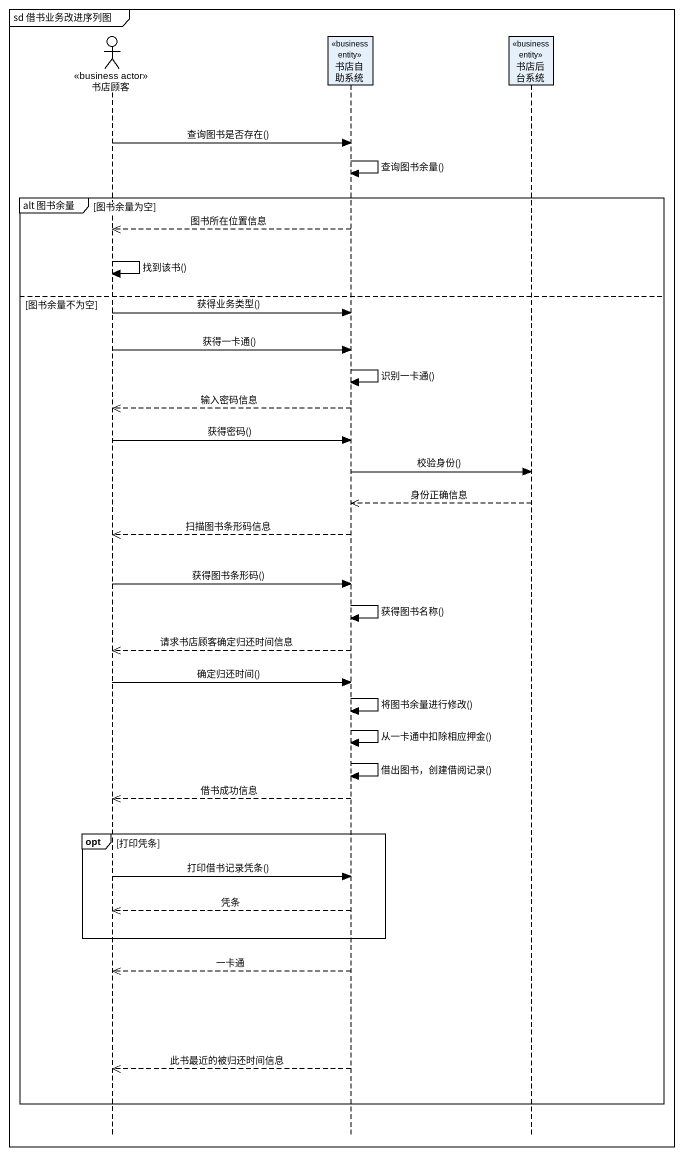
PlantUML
@startuml
mainframe sd 借书业务改进序列图
hide footbox
actor 书店顾客 <<business actor>>
participant 书店自助系统 <<business entity>>
participant 书店后台系统 <<business entity>>

书店顾客 -> 书店自助系统 : 查询图书是否存在()
书店自助系统 -> 书店自助系统 : 查询图书余量()
group alt 图书余量 [图书余量为空]
  书店自助系统 -->> 书店顾客 : 图书所在位置信息
  书店顾客 -> 书店顾客 : 找到该书()
else 图书余量不为空
  书店顾客 -> 书店自助系统 : 获得业务类型()
  书店顾客 -> 书店自助系统 : 获得一卡通()
  书店自助系统 -> 书店自助系统 : 识别一卡通()
  书店自助系统 -->> 书店顾客 : 输入密码信息
  书店顾客 -> 书店自助系统 : 获得密码()
  书店自助系统 -> 书店后台系统 : 校验身份()
  书店后台系统 -->> 书店自助系统 : 身份正确信息
  书店自助系统 -->> 书店顾客 : 扫描图书条形码信息
  书店顾客 -> 书店自助系统 : 获得图书条形码()
  书店自助系统 -> 书店自助系统 : 获得图书名称()
  书店自助系统 -->> 书店顾客 : 请求书店顾客确定归还时间信息
  书店顾客 -> 书店自助系统 : 确定归还时间()
  书店自助系统 -> 书店自助系统 : 将图书余量进行修改()
  书店自助系统 -> 书店自助系统 : 从一卡通中扣除相应押金()
  书店自助系统 -> 书店自助系统 : 借出图书，创建借阅记录()
  书店自助系统 -->> 书店顾客 : 借书成功信息
  opt 打印凭条
    书店顾客 -> 书店自助系统 : 打印借书记录凭条()
    书店自助系统 -->> 书店顾客 : 凭条
  end
  书店自助系统 -->> 书店顾客 : 一卡通
  书店自助系统 -->> 书店顾客 : 此书最近的被归还时间信息
end
@enduml
